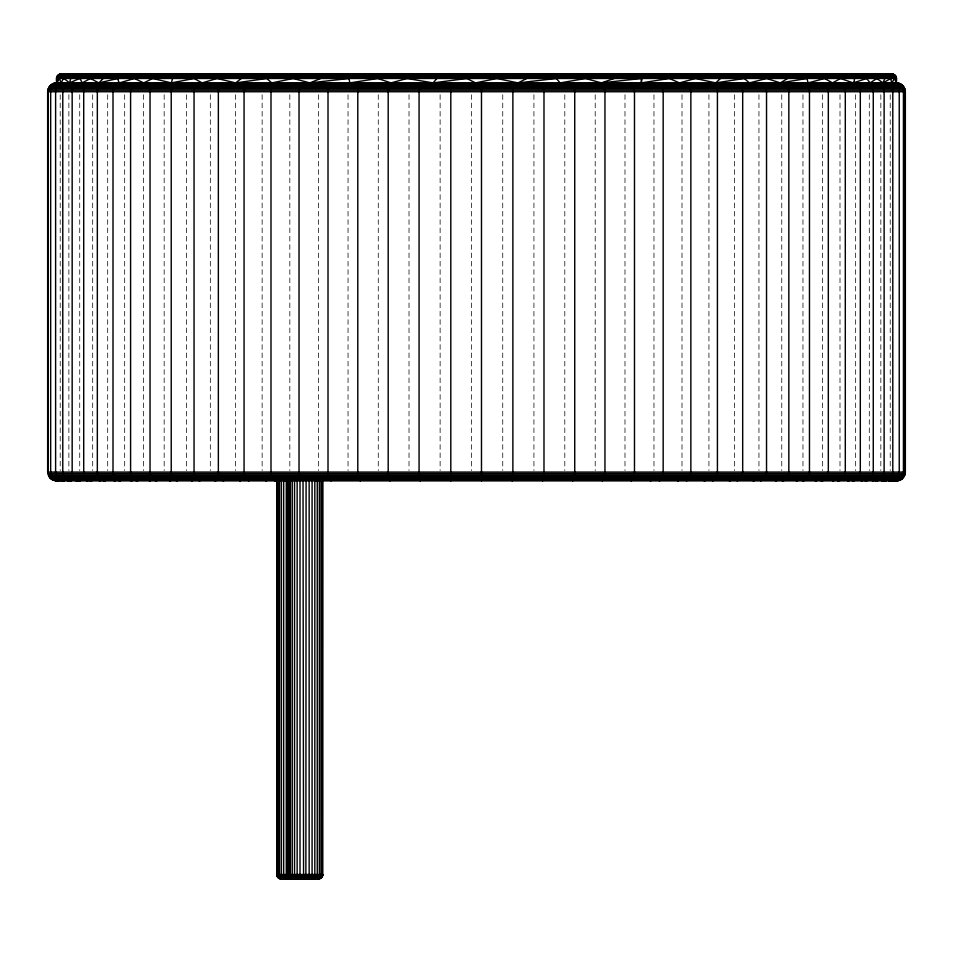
<?xml version="1.0" encoding="UTF-8"?>
<svg xmlns="http://www.w3.org/2000/svg" width="953" height="953" viewBox="0 0 953 953"><rect width="100%" height="100%" fill="white"/><g stroke="black" fill="none" stroke-linecap="round" stroke-linejoin="round"><path stroke-width="0.71" stroke-dasharray="4.76 3.57" d="M890.221 94.716L890.221 470.591M880.834 94.716L880.834 470.591M869.291 94.716L869.291 470.591M855.663 94.716L855.663 470.591M839.998 94.716L839.998 470.591M822.403 94.716L822.403 470.591M802.962 94.716L802.962 470.591M781.77 94.716L781.77 470.591M758.957 94.716L758.957 470.591M734.644 94.716L734.644 470.591M708.937 94.716L708.937 470.591M682.003 94.716L682.003 470.591M653.972 94.716L653.972 470.591M624.989 94.716L624.989 470.591M595.208 94.716L595.208 470.591M564.807 94.716L564.807 470.591M533.93 94.716L533.93 470.591M502.743 94.716L502.743 470.591M471.413 94.716L471.413 470.591M440.119 94.716L440.119 470.591M409.016 94.716L409.016 470.591M378.27 94.716L378.27 470.591M348.048 94.716L348.048 470.591M318.516 94.716L318.516 470.591M289.831 94.716L289.831 470.591M262.135 94.716L262.135 470.591M235.582 94.716L235.582 470.591M210.315 94.716L210.315 470.591M186.466 94.716L186.466 470.591M164.166 94.716L164.166 470.591M143.534 94.716L143.534 470.591M124.676 94.716L124.676 470.591M107.701 94.716L107.701 470.591M92.691 94.716L92.691 470.591M79.73 94.716L79.73 470.591M68.878 94.716L68.878 470.591M60.206 94.716L60.206 470.591"/><path stroke-width="1.43" d="M872.567 74.06L875.283 75.084L876.784 78.48L870.149 82.899L866.658 78.48L853.28 82.899L840.51 78.48L832.541 82.899L824.619 78.48L808.144 82.899L806.953 78.48L780.352 82.899L766.665 78.48L749.439 82.899L744.245 78.48L715.715 82.899L695.452 78.48L679.549 82.899L669.304 78.48L641.298 82.899L641.286 78.48L601.355 82.899L585.559 78.48L560.126 82.899L556.338 78.48L518.051 82.899L496.823 78.48L475.535 82.899L466.827 78.48L466.934 74.06M350.227 74.06L348.905 77.705L349.811 82.899L377.769 78.48L390.98 82.899L407.157 78.48L407.884 74.06M377.769 78.48L378.806 74.06M121.698 74.06C117.374 74.31 117.124 80.207 119.447 82.899L134.456 78.48L143.677 82.899L152.73 78.48L171.326 82.899L194.138 78.48L202.107 82.899L217.046 78.48L235.701 82.899L266.721 78.48L271.772 82.899L293.214 78.48L293.905 75.084L295.144 74.06M266.721 78.48L267.507 75.084L268.925 74.06M217.046 78.48L217.689 75.632L219.774 74.06M194.138 78.48L195.198 75.084L197.104 74.06M152.73 78.48L153.957 75.084L156.137 74.06M134.456 78.48L135.302 75.632L138.054 74.06M83.757 74.06L81.076 75.084L79.647 77.705L82.184 82.899L90.416 78.48L91.369 75.632L94.478 74.06M63.768 74.06L61.576 74.644L59.634 76.967L59.372 78.48L61.063 82.899L65.03 75.632L68.366 74.06M53.833 480.383L49.723 477.763L47.65 472.08L47.65 91.75C47.602 87.473 51.021 83.447 55.322 83.03M894.629 82.899L898.048 83.03L54.952 83.03L56.858 82.899C55.798 79.754 56.215 74.358 60.504 74.12M59.372 78.48L56.858 82.899L57.12 76.967L59.765 74.322M318.493 878.94L321.876 877.368L322.912 874.52L287.568 874.52L287.568 480.92M904.85 473.617L904.85 90.213M897.678 480.788C901.979 480.372 905.398 476.357 905.35 472.08L905.35 91.75C905.398 87.473 901.979 83.447 897.678 83.03M892.496 74.12C896.785 74.358 897.238 79.766 896.046 82.899L894.176 76.264L890.364 74.06M481.479 480.92L481.479 82.899M641.298 82.899L642.167 77.705L640.44 74.06M322.424 875.295L320.947 877.916M64.018 78.48L69.533 82.899L71.332 76.264L75.037 74.06M853.28 82.899C855.437 80.016 854.924 74.215 850.576 74.06M57.597 80.683L56.954 82.899L56.858 78.48M171.326 82.899L173.41 75.632L175.864 74.06M308.176 878.94L309.153 874.52L309.153 480.92M876.784 78.48L882.978 82.899L884.872 78.48L884.61 76.967L883.336 75.084L880.572 74.06M904.445 475.106L901.824 478.859L899.167 480.383M305.877 878.94L306.092 480.92M298.956 878.356L298.301 878.94M450.805 82.899L450.805 480.92M339.506 74.644L340.221 74.06M894.76 78.48L891.639 82.899L890.293 76.264L886.516 74.06M300.362 878.356L299.516 878.94M311.679 74.644L312.56 74.06M407.157 78.48L433.043 82.899L436.891 78.48L437.308 74.06M512.13 480.92L512.881 472.08L512.881 91.75L512.13 82.899M90.416 78.48L98.874 82.899L103.222 78.48L104.627 75.084L107.153 74.06M301.458 878.356L300.445 878.94M312.322 878.356L311.309 878.94M284.709 74.644L285.721 74.06M715.715 82.899L720.468 78.48L719.872 75.632L717.907 74.06M258.704 74.644L259.859 74.06M302.756 878.356L301.553 878.94M233.819 74.644L235.093 74.06M235.701 82.899L241.288 78.48L241.859 75.632L243.754 74.06M303.745 878.356L302.399 878.94M314.609 878.356L313.263 878.94M210.16 74.644L211.566 74.06M304.889 878.356L303.388 878.94M187.86 74.644L189.385 74.06M420.261 82.899L419.07 91.75L419.07 472.08L420.261 480.92M305.734 878.356L304.114 878.94M316.599 878.356L314.978 878.94M167.037 74.644L168.669 74.06M780.352 82.899L787.595 78.48L786.428 75.084L784.331 74.06M147.786 74.644L149.526 74.06M306.699 878.356L304.936 878.94M130.216 74.644L132.05 74.06M882.978 82.899L890.876 78.48M542.591 480.92L543.984 472.08L543.984 91.75L542.591 82.899M307.39 878.356L305.532 878.94M318.254 878.356L316.396 878.94M114.408 74.644L116.314 74.06M308.141 878.356L306.175 878.94M100.434 74.644L102.424 74.06M518.051 82.899L526.699 78.48L526.175 74.06M308.653 878.356L306.604 878.94M319.517 878.356L317.468 878.94M88.391 74.644L90.44 74.06M78.325 74.644L80.433 74.06M309.165 878.356L307.045 878.94M70.284 74.644L72.428 74.06M309.475 878.356L307.319 878.94M320.339 878.356L318.183 878.94M64.304 74.644L66.484 74.06M60.432 74.644L62.636 74.06M56.453 83.435L52.737 86.056L50.676 91.75L50.676 472.08L52.737 477.763L57.93 480.788M309.725 878.356L307.533 878.94M53.833 83.435L49.211 87.319L48.019 91.75L48.019 472.08L49.211 476.5L51.176 478.859M69.533 82.899L79.575 78.48M390.015 82.899L388.848 84.972L388.193 91.75L388.193 472.08L388.848 478.859L390.015 480.92M293.214 78.48L309.939 82.899L320.661 78.48L321.042 75.632L322.293 74.06M572.705 480.92L574.254 477.763L574.73 472.08L574.73 91.75L574.254 86.056L572.705 82.899M601.355 82.899L614.22 78.48L612.779 74.06M360.234 82.899L358.364 86.056L357.792 91.75L357.792 472.08L358.364 477.763L360.234 480.92M309.165 878.94L309.82 878.356L307.628 878.94M602.296 480.92L603.999 478.859L604.952 472.08L604.952 91.75L603.999 84.972L602.296 82.899M55.357 83.435L59.455 82.899M896.154 480.788L901.371 477.763L903.432 472.08L903.432 91.75C903.492 87.235 899.68 82.982 895.07 83.03M331.072 82.899L328.725 86.056L328.011 91.75L328.011 472.08L328.725 477.763L331.072 480.92M631.231 480.92L633.721 477.763L634.484 472.08L634.484 91.75L633.721 86.056L631.231 82.899M98.874 82.899L117.922 78.48M310.38 878.94L311.691 877.368L312.084 874.52L312.084 480.92M302.697 82.899L299.885 86.056L299.028 91.75L299.028 472.08L299.885 477.763L302.697 480.92M650.303 480.92L650.947 480.788M659.321 480.92C662.835 479.871 662.966 475.13 663.169 472.08L663.169 91.75C662.966 88.7 662.835 83.947 659.321 82.899M275.238 82.899C271.557 83.781 271.164 88.605 270.997 91.75L270.997 472.08C271.164 475.213 271.557 480.038 275.238 480.92M677.762 480.92L678.5 480.788M686.446 480.92L689.293 478.859L690.865 472.08L690.865 91.75L689.293 84.972L686.446 82.899M248.852 82.899L245.767 84.972L244.063 91.75L244.063 472.08L245.767 478.859L248.852 480.92M704.148 480.92L704.982 480.788M312.417 878.94L314.252 877.368L314.812 874.52L314.812 480.92M712.451 480.92C716.382 480.312 717.347 475.404 717.418 472.08L717.418 91.75C717.347 88.415 716.382 83.507 712.451 82.899M223.681 82.899C219.643 83.387 218.404 88.307 218.356 91.75L218.356 472.08C218.404 475.523 219.643 480.431 223.681 480.92M729.319 480.92L730.236 480.788M737.193 480.92L740.731 478.859L742.685 472.08L742.685 91.75L740.731 84.972L737.193 82.899M199.868 82.899C195.687 83.256 194.031 88.141 194.043 91.75L194.043 472.08C194.031 475.678 195.687 480.574 199.868 480.92M753.132 480.92L754.145 480.788M433.043 82.899L466.827 78.48M760.554 480.92L764.401 478.859L766.534 472.08L766.534 91.75L764.401 84.972L760.554 82.899M314.252 878.94L316.182 877.916L317.254 874.52L317.254 480.92M177.52 82.899C173.243 83.137 171.183 87.974 171.23 91.75L171.23 472.08C171.183 475.845 173.243 480.681 177.52 480.92M775.48 480.92L776.576 480.788M782.389 480.92C786.701 480.717 788.893 475.904 788.834 472.08L788.834 91.75C788.893 87.926 786.701 83.114 782.389 82.899M156.768 82.899C152.397 83.054 149.966 87.819 150.038 91.75L150.038 472.08C149.966 476.012 152.397 480.765 156.768 480.92M796.231 480.92L797.399 480.788M309.939 82.899L348.893 78.48M802.593 480.92C807 480.788 809.55 476.059 809.466 472.08L809.466 91.75C809.55 87.771 807 83.03 802.593 82.899M137.732 82.899C133.277 82.982 130.501 87.664 130.597 91.75L130.597 472.08C130.501 476.155 133.277 480.836 137.732 480.92M815.268 480.92L816.507 480.788M315.8 878.94L318.505 877.368L319.326 874.52L319.326 480.92M821.069 480.92C825.536 480.848 828.419 476.202 828.324 472.08L828.324 91.75C828.419 87.616 825.536 82.971 821.069 82.899M120.495 82.899C115.98 82.935 112.895 87.533 113.002 91.75L113.002 472.08C112.895 476.297 115.98 480.884 120.495 480.92M832.505 480.92L833.804 480.788M837.699 480.92C842.226 480.896 845.406 476.333 845.299 472.08L845.299 91.75C845.406 87.485 842.226 82.923 837.699 82.899M105.164 82.899C100.589 82.899 97.242 87.402 97.337 91.75L97.337 472.08C97.242 476.417 100.589 480.92 105.164 480.92M847.836 480.92L849.194 480.788M317.039 878.94L319.565 877.916L320.97 874.52L320.97 480.92M852.399 480.92C856.973 480.931 860.416 476.452 860.309 472.08L860.309 91.75C860.416 87.366 856.973 82.887 852.399 82.899M91.81 82.899C87.188 82.875 83.602 87.295 83.709 91.75L83.709 472.08C83.602 476.524 87.188 480.955 91.81 480.92M861.19 480.92L862.608 480.788M865.086 480.92C869.72 480.955 873.377 476.548 873.27 472.08L873.27 91.75C873.377 87.271 869.72 82.863 865.086 82.899M80.505 82.899C75.859 82.851 72.071 87.211 72.166 91.75L72.166 472.08C72.071 476.607 75.859 480.967 80.505 480.92M872.495 480.92L873.949 480.788M875.712 480.92C880.369 480.979 884.217 476.643 884.122 472.08L884.122 91.75C884.217 87.188 880.369 82.851 875.712 82.899M317.909 878.94L321.149 877.368L322.138 874.52L322.138 480.92M71.308 82.899C66.639 82.84 62.695 87.14 62.779 91.75L62.779 472.08C62.695 476.691 66.639 480.979 71.308 480.92M881.692 480.92L883.169 480.788M884.205 480.92C888.899 480.991 892.878 476.703 892.794 472.08L892.794 91.75C892.878 87.116 888.899 82.828 884.205 82.899M64.292 82.899C59.586 82.828 55.524 87.08 55.608 91.75L55.608 472.08C55.524 476.738 59.586 480.991 64.292 480.92M888.708 480.92L890.221 480.788M890.519 480.92C895.236 480.991 899.322 476.762 899.239 472.08L899.239 91.75C899.322 87.068 895.236 82.828 890.519 82.899M893.545 480.92L895.07 480.788M318.397 878.94L321.221 877.916L322.793 874.52L322.912 480.92M61.278 74.06L60.134 74.12L892.866 74.12L891.722 74.06M894.629 480.92L898.048 480.788L54.952 480.788L56.489 480.92M59.384 74.322L893.616 74.322M58.681 74.644L894.319 74.644M58.05 75.084L894.95 75.084M57.514 75.632L895.486 75.632M57.073 76.264L895.927 76.264M56.739 76.967L896.261 76.967M56.549 77.705L896.451 77.705M56.477 78.48L896.523 78.48M53.463 83.435L899.537 83.435M52.07 84.078L900.93 84.078M50.807 84.972L902.193 84.972M49.723 86.056L903.277 86.056M48.829 87.319L904.171 87.319M48.186 88.724L904.814 88.724M47.781 90.213L905.219 90.213M47.65 91.75L905.35 91.75M47.65 472.08L905.35 472.08M47.781 473.617L905.219 473.617M48.186 475.106L904.814 475.106M48.829 476.5L904.171 476.5M49.723 477.763L903.277 477.763M50.807 478.859L902.193 478.859M900.93 479.74L52.07 479.74L59.455 480.92M53.463 480.383L899.537 480.383M288.306 878.94L287.008 877.916L286.281 874.52L276.704 874.52L277.74 877.368L281.123 878.94M276.775 875.295L286.317 875.295M287.568 874.52L287.639 875.295L322.841 875.295M276.978 876.033L286.4 876.033M287.687 480.92L287.758 875.295L287.842 876.033L322.638 876.033M277.299 876.736L322.317 876.736M277.74 877.368L321.876 877.368M278.288 877.916L321.328 877.916M278.919 878.356L320.696 878.356M276.894 875.295L279.717 878.678L320.005 878.678M279.717 878.678L319.255 878.88M889.232 74.06L891.424 74.644M884.634 74.06L886.814 74.644M60.968 480.788L62.481 480.92M280.456 878.88L281.218 878.94M877.963 74.06L880.095 74.644M67.306 480.788L68.795 480.92M292.297 878.94L288.997 877.368L287.985 874.52L287.985 480.92M281.433 878.94L278.133 877.368L277.12 874.52L277.12 480.92M75.823 480.788L77.288 480.92M292.571 878.94L290.451 878.356L288.604 876.033M281.707 878.94L279.586 878.356M869.243 74.06L871.328 74.644M862.56 74.06L865.705 75.632L866.658 78.48M858.522 74.06L860.547 74.644M86.485 480.788L87.914 480.92M293.012 878.94L290.391 877.916L288.926 874.52L288.926 480.92M282.148 878.94L279.515 877.916L278.062 874.52L278.062 480.92M845.847 74.06L847.813 74.644M99.231 480.788L100.601 480.92M293.441 878.94L291.475 878.356M282.576 878.94L280.611 878.356M831.302 74.06L833.184 74.644M836.686 74.06L839.617 75.632L840.51 78.48M113.991 480.788L115.301 480.92M294.084 878.94L291.689 877.916L290.367 874.52L290.367 480.92M283.22 878.94L280.825 877.916L279.503 874.52L279.503 480.92M820.95 74.06L823.761 75.632L824.619 78.48M814.946 74.06L816.745 74.644M130.68 480.788L131.931 480.92M294.68 878.94L292.916 878.356M283.815 878.94L282.052 878.356M803.474 74.06L806.143 75.632L806.953 78.48M149.204 480.788L150.407 480.92M796.863 74.06L798.566 74.644M295.501 878.94L293.417 877.916L292.249 874.52L292.249 480.92M284.637 878.94L282.553 877.916L281.385 874.52L281.385 480.92M777.136 74.06L778.744 74.644M169.491 480.788L170.611 480.92M763.615 74.06L765.95 75.632L766.665 78.48M191.41 480.788L192.446 480.92M296.228 878.94L294.727 878.356M285.364 878.94L283.863 878.356M755.896 74.06L757.385 74.644M741.434 74.06L743.59 75.632L744.245 78.48M214.854 480.788L215.807 480.92M733.226 74.06L734.584 74.644M297.217 878.94L295.49 877.916L294.537 874.52L294.537 480.92M286.353 878.94L284.625 877.916L283.672 874.52L283.672 480.92M709.246 74.06L710.473 74.644M239.679 480.788L240.549 480.92M298.063 878.94L296.859 878.356M287.198 878.94L285.995 878.356M693.141 74.06L694.904 75.632L695.452 78.48M684.075 74.06L685.183 74.644M265.78 480.788L266.554 480.92M667.279 74.06L668.839 75.632L669.304 78.48M299.171 878.94L297.872 877.916L297.145 874.52L297.145 480.92M657.856 74.06L658.821 74.644M300.1 878.94L299.254 878.356M289.236 878.94L288.39 878.356M630.707 74.06L631.529 74.644M602.772 74.06L603.44 74.644M301.315 878.94L300.004 874.52L300.004 480.92M290.451 878.94L289.438 877.368M584.403 74.06L585.559 78.48M291.439 878.94L289.152 877.916L287.842 876.033M555.492 74.06L556.338 78.48M893.235 74.322L893.938 74.644M899.167 83.435L901.824 84.972L904.445 88.724M53.964 479.74L55.357 480.383M303.566 878.94L303.018 480.92M496.608 74.06L496.823 78.48M290.951 878.356L291.987 878.94L289.259 877.916L287.758 875.295M895.558 76.264L896.082 77.705M277.537 875.295L277.728 876.033M286.281 480.92L286.281 874.52M276.704 480.92L276.823 874.52M896.106 79.957L896.046 82.899L896.142 79.957"/></g></svg>
